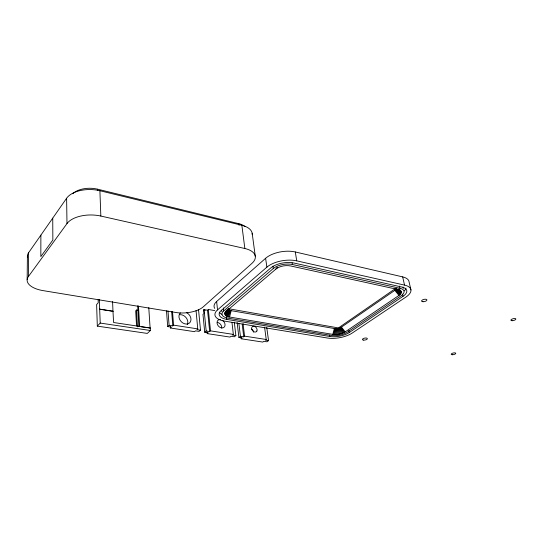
<?xml version="1.0" encoding="UTF-8"?>
<svg xmlns="http://www.w3.org/2000/svg" width="543" height="543" viewBox="0 0 543 543"><rect width="100%" height="100%" fill="white"/><g stroke="black" fill="none" stroke-linecap="round" stroke-linejoin="round"><path stroke-width="0.81" d="M40.881 235.126L40.834 256.588L52.854 239.999L52.739 218.137M27.15 279.455L27.408 255.665M241.859 225.297L244.852 248.511A22.29 11.118 -6.6 0 1 251.986 263.314L203.292 306.815A20.62 9.34 -5 0 1 175.925 312.503L42.965 290.6A23.525 11.003 0.3 0 1 28.358 276.604L28.596 252.726L66.613 198.256A25.087 13.846 0.6 0 1 99.898 190.729L241.859 225.297A21.964 11.512 -6.5 0 1 252.251 234.725M226.981 310.134C222.834 312.612 225.542 317.187 229.58 317.024L332.791 334.379L338.18 334.339L342.606 333.205L345.219 331.882L398.929 295.446C402.017 294.116 401.99 289.901 398.338 289.188M335.893 334.556L336.117 328.664L339.361 328.101L341.445 327.124L394.87 290.329L396.207 288.632L401.311 292.501M334.793 334.563L335.486 328.664L336.117 328.664M333.755 334.502L334.895 328.63L335.486 328.664M229.58 317.024L231.189 310.664L334.895 328.63M332.791 334.379L334.339 328.556M228.528 316.8L230.585 310.535L231.189 310.664M227.578 316.515L230.042 310.372L230.585 310.535M226.743 316.162L229.567 310.162L228.454 308.736M226.044 315.754L229.173 309.924M225.481 315.293L228.854 309.659M225.08 314.791L228.63 309.367M224.836 314.254L228.494 309.062M225.535 311.947L276.672 268.439L277.568 267.183M28.358 276.604L66.986 223.587L66.613 198.256M224.761 313.691L227.531 309.972M275.824 269.077L276.849 267.733M224.856 313.114L228.053 308.987M180.371 312.938L179.516 314.03A6.787 5.287 46.8 0 0 181.722 322.135A6.787 5.287 46.8 0 0 189.616 322.875L190.45 321.768A6.787 5.287 46.8 0 0 186.548 312.578M226.119 311.377L227.157 310.053M225.114 312.524L226.635 310.616M99.62 309.103L112.978 311.214L113.582 322.508L150.235 328.006L150.397 330.504L147.296 333.416L97.319 326.133L100.217 323.071L99.281 299.369M138.024 310.263L136.51 310.012L135.696 310.834L136.551 326.017M141.275 326.798L150.235 328.006M166.484 310.786L167.678 326.587L169.09 325.298L172.796 325.868L173.584 325.148L197.761 328.888L196.05 310.644M207.073 331.99L207.236 333.612L208.213 332.791L204.718 332.255L202.973 314.404L203.937 313.555L203.591 310.053L204.073 309.625L207.528 310.216L208.336 309.483L214.79 310.589M170.312 326.35L170.434 328.006L171.378 327.151L167.678 326.587M214.716 308.438A19.636 8.824 -6.7 0 1 216.637 301.487L265.615 258.278A21.225 10.385 -8.7 0 1 295.304 251.972L402.675 276.889A19.487 8.559 -12.2 0 1 409.076 281.858L410.942 289.969M217.533 309.897L266.878 267.163A21.347 10.236 -8.7 0 1 296.729 260.857L404.528 285.095A19.589 8.43 -12.1 0 1 406.049 296.973L352.169 333.083A18.082 7.317 -10 0 1 327.477 338.031L224.653 321.137A19.738 8.688 -6.7 0 1 217.533 309.897L216.637 301.487M197.761 328.888L196.953 329.594L200.503 330.137L198.514 309.469M200.503 330.137L199.043 331.386L195.5 330.843L194.537 331.678L170.434 328.006M223.675 310.956L273.278 268.534A13.718 6.577 -8.7 0 1 292.365 264.509L399.899 288.279A12.591 5.416 -12.1 0 1 400.972 295.887L347.215 332.228A11.62 4.704 -10 0 1 331.264 335.425L228.162 318.205A12.686 5.586 -6.7 0 1 223.675 310.956L223.343 307.929M204.718 332.255L206.184 331.013L209.679 331.556L210.501 330.863L233.354 334.4L231.997 322.61M233.354 334.4L232.513 335.072L235.872 335.588L234.291 322.162M235.872 335.588L234.359 336.789L231.013 336.28L230.015 337.081L207.236 333.612M237.135 322.542L238.906 337.488L240.42 336.293L243.732 336.803L244.581 336.137L266.233 339.49L264.57 327.151M241.011 337.128L241.207 338.784L242.212 337.99L238.906 337.488M266.233 339.49L265.371 340.142L268.554 340.631L266.756 327.504M268.554 340.631L267.007 341.785L263.83 341.303L262.805 342.07L241.207 338.784M395.161 288.747L338.432 327.931L228.562 308.743M349.203 332.567L403.008 296.322A15.387 6.625 -12.1 0 0 401.745 287.009L294.102 263.056A16.765 8.043 -8.7 0 0 270.726 267.991L221.225 310.535A15.503 6.828 -6.7 0 0 226.757 319.386L329.744 336.47A14.206 5.749 -10 0 0 349.203 332.567L348.816 330.497M276.672 268.439C280.772 265.887 285.903 265.079 290.627 265.961L398.067 289.534L400.361 290.478M100.217 323.071L150.397 330.504M99.742 309.232L113.107 311.349M203.591 310.053L205.22 310.331M66.986 223.587A25.501 13.426 0 0 1 100.842 216.053L244.852 248.511M72.762 193.77A19.657 10.935 0.7 0 1 97.638 189.195L238.872 223.689A17.213 9.095 -6.4 0 1 245.036 226.662M229.567 310.162L230.042 310.372M398.46 289.283L399.729 290.098M398.033 289.093L400.836 290.919M398.005 289.283L401.155 291.408M397.483 289.215L401.318 291.937M396.118 288.971L401.134 293.084M395.928 289.31L400.809 293.682M395.657 289.657L400.32 294.286M395.297 289.996L399.689 294.876M394.87 290.329L398.929 295.446M341.445 327.124L345.219 331.882M341.004 327.402L344.445 332.357M340.509 327.653L343.57 332.798M339.952 327.891L342.606 333.205M339.361 328.101L341.567 333.572M338.73 328.277L340.468 333.884M402.675 276.889L404.528 285.095M402.519 294.143L403.008 296.322M399.41 286.066L399.899 288.279M338.085 328.427L339.334 334.142M329.506 335.092L329.744 336.47M295.304 251.972L296.729 260.857M292.107 262.914L292.365 264.509M272.932 266.138L273.278 268.534M265.615 258.278L266.878 267.163M252.169 233.219L255.258 256.099M337.427 328.542L338.18 334.339M238.872 223.689L239.076 225.297M243.054 323.608L244.581 336.137M242.212 324.3L243.732 336.803M238.92 323.757L240.42 336.293M226.506 317.153L226.757 319.386M208.336 309.483L210.501 330.863M207.528 310.216L209.679 331.556M204.073 309.625L206.184 331.013M172.518 311.662L173.584 325.148M171.669 311.567L172.796 325.868M167.997 310.963L169.09 325.298M148.775 307.609L150.106 328.121M138.465 305.906L139.666 326.56M137.671 305.831L138.865 326.465M136.51 310.012L137.467 326.906M336.762 328.624L337.027 334.481M112.571 301.562L112.978 311.214M99.898 190.729L100.842 216.053M97.638 189.195L97.692 190.654M98.134 299.75L98.229 302.756L96.62 304.542L97.319 326.133M27.415 257.165A23.179 11.383 0.9 0 1 28.596 252.726M221.89 314.322A15.469 6.876 -6.7 0 1 219.25 312.164M405.96 288.048A15.353 6.665 -12.1 0 1 404.386 290.865M403.042 287.03A12.564 5.457 -12.1 0 1 403.225 288.448M221.958 311.601A12.659 5.627 -6.7 0 1 221.537 310.175M179.787 314.709A6.747 5.281 46.7 0 1 186.249 317.872A6.747 5.281 46.7 0 1 187.26 324.599M251.348 329.119A3.183 2.376 52 0 1 253.69 332.201M217.349 322.379A4.582 3.502 49.7 0 1 221.72 328.162M220.621 319.617A4.609 3.509 49.7 0 0 217.933 320.363L217.39 321.117A4.609 3.509 49.7 0 0 218.985 326.642A4.609 3.509 49.7 0 0 224.198 327.117L224.734 326.363A4.609 3.509 49.7 0 0 222.664 320.499M256.9 330.945L256.554 331.474A3.204 2.376 52 0 1 253.031 331.155A3.204 2.376 52 0 1 251.864 327.307L252.217 326.784A3.204 2.376 52 0 1 255.726 327.11A3.204 2.376 52 0 1 256.9 330.945M422.983 301.725A2.729 1.127 -12.9 0 0 426.92 299.933A2.729 1.127 -12.9 0 0 422.841 299.756A2.729 1.127 -12.9 0 0 422.983 301.725M363.315 340.081A2.498 0.977 -10.7 0 0 367.312 338.846A2.498 0.977 -10.7 0 0 364.014 338.282A2.498 0.977 -10.7 0 0 363.315 340.081M511.995 320.703A2.552 0.93 -14.5 0 0 515.85 319.108A2.552 0.93 -14.5 0 0 512.28 318.985A2.552 0.93 -14.5 0 0 511.995 320.703M452.339 354.735A2.335 0.814 -12.6 0 0 455.767 353.35A2.335 0.814 -12.6 0 0 452.339 353.289A2.335 0.814 -12.6 0 0 452.339 354.735"/></g></svg>
